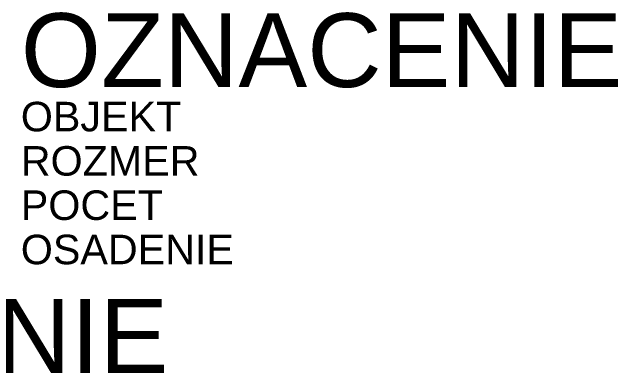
# Model space of a CAD drawing. Header units: metres. Extents: x -10.3 to 25.7, y -1.5 to 11.3.
# Drawn here: x 5.19 to 25.7, y -1.54 to 10.71 of the extents above; entities that cross this region are included whole.
import ezdxf
from ezdxf.enums import TextEntityAlignment as Align

# ---------------------------------------------------------------- set-up
doc = ezdxf.new("R2010")
doc.units = ezdxf.units.M
doc.layers.get('Defpoints').update_dxf_attribs({"color": 140, "lineweight": 5})
doc.styles.get("Standard").update_dxf_attribs({"font": 'arial.ttf'})

msp = doc.modelspace()

# ---------------------------------------------------------------- texts
msp.add_attdef('OZNACENIE', (5.48179, 8.177457), '210-LOOKSMER', height=2.5)
msp.add_attdef('STANICENIE', text='', height=2.5).set_placement((0, 1), align=Align.TOP_CENTER)
at = {"layer": 'Defpoints'}
for tag, p, s in [('OBJEKT', (5.48179, 6.677457), 'Jestvujúci'), ('ROZMER', (5.48179, 5.177457), '420/600/750/840'), ('POCET', (5.48179, 3.677457), ''), ('OSADENIE', (5.48179, 2.177457), '')]:
    msp.add_attdef(tag, p, s, height=1, dxfattribs=at)

doc.saveas('drawing.dxf')
